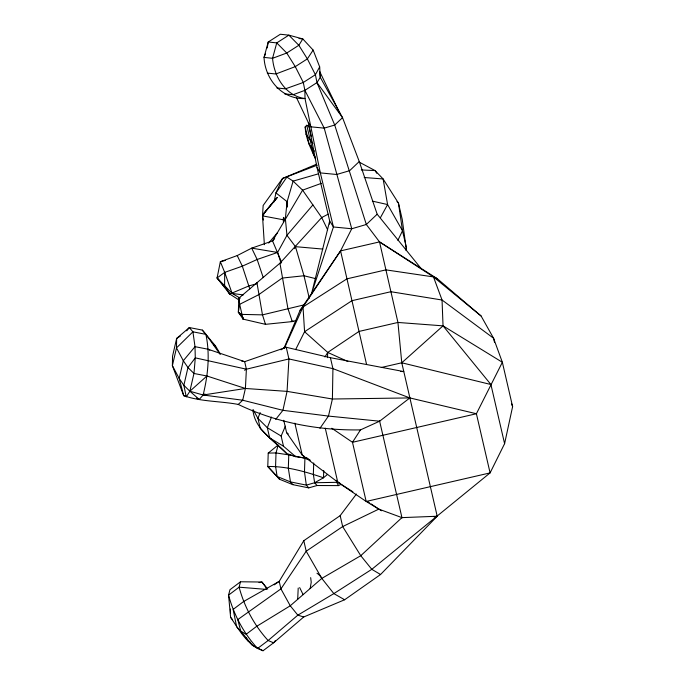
<?xml version="1.0" encoding="UTF-8"?>
<svg xmlns="http://www.w3.org/2000/svg" width="685" height="685" viewBox="0 0 685 685"><rect width="100%" height="100%" fill="white"/><g stroke="black" fill="none" stroke-linecap="round" stroke-linejoin="round"><path stroke-width="1.03" d="M274.676 238.671L272.553 240.932L251.695 248.141L237.233 255.565L220.356 261.713L224.697 272.382L224.603 285.688L229.715 294.036L239.562 300.355M296.254 320.417L292.281 321.59L265.48 324.339L243.081 319.124L238.346 312.172L238.8 298.223L279.934 263.194L321.702 217.539L328.252 214.14M279.531 479.26L277.117 476.486L275.575 466.365L276.021 452.948L278.17 444.967L268.229 453.085L267.775 466.494L279.531 479.26L292.889 484.672L308.738 487.883L317.035 485.519L338.501 485.605L340.394 484.715M268.229 453.085L276.021 452.948L288.77 454.866L288.325 468.283L290.474 481.897L292.889 484.672M303.446 457.015L304.919 458.428L304.474 471.845L306.323 485.117L308.738 487.883M313.721 462.957L313.345 474.311L314.629 482.745L317.035 485.519M323.74 470.569L323.5 477.796L314.629 482.745L306.323 485.117L290.474 481.897L277.117 476.486L267.775 466.494C286.827 466.202 305.587 471.708 323.5 477.796L327.473 474.405M406.428 250.213L402.249 219.465L398.464 203.111L383.112 178.956L375.055 170.565L359.642 162.354M297.692 599.324L298.215 588.03M238.26 404.433L242.695 400.22L245.41 388.472L246.394 369.198L244.673 361.663L207.992 349.204L195.011 346.678L183.297 360.721L179.196 378.471L183.7 395.673C201.056 401.812 220.253 401.025 238.26 404.433C276.312 422.705 318.405 430.574 360.481 429.889L379.627 421.198L409.844 397.925L476.4 413.74L490.092 472.898L371.809 569.321L333.843 593.604L297.847 615.156L268.126 640.518L257.577 648.464C245.444 641.588 238.234 628.573 230.605 617.313L228.559 595.137L229.954 589.725L240.503 581.77L261.961 582.036L267.698 589.117M327.464 357.698L327.738 352.433L304.577 331.703L303.018 306.974L340.565 250.881L351.748 228.756L324.21 128.129L304.885 90.351L303.301 82.465L295.261 66.633L286.741 53.028L276.757 42.898L268.237 41.999L264.033 57.403C265.026 79.203 282.066 99.668 305.005 98.537L320.34 172.903L333.424 226.975L311.615 293.385L329.682 220.947L317.018 167.534L308.31 122.495L296.485 97.638M264.376 244.699L262.509 215.878L263.151 205.483L282.537 178.468L316.444 164.263M329.468 224.106L329.682 220.947L333.424 226.975L351.748 228.756L366.329 224.492L377.17 214.208L359.265 161.54L342.534 117.64L320.28 77.311L319.767 71.685L339.837 113.299M196.672 398.199L199.241 399.449L203.128 395.005C207.992 375.209 210.141 354.47 205.894 334.349L202.306 330.084L189.325 327.558L176.644 338.441L172.543 356.2L172.389 365.67L183.7 395.673L185.695 396.067M318.576 173.785L293.111 181.114L287.109 201.69L285.354 218.635L286.964 235.323L295.475 246.668L303.977 275.764L309.277 298.275M242.113 316.513L238.346 312.172L239.656 304.32L238.8 298.223L239.51 301.306M267.218 47.95L268.237 41.999L280.336 34.25L288.856 35.149L302.804 38.925L313.148 50.099L319.672 66.89L320.28 77.311L316.984 82.602L304.885 90.351L293.06 94.744L284.54 93.854M256.832 283.744L249.066 285.859L229.715 294.036L217.085 277.964L220.356 261.713L225.425 260.403M283.744 420.273L286.604 432.646L302.248 455.105L337.739 482.137L366.175 501.454L490.092 472.898L504.597 443.674L512.611 406.625L502.353 362.279L493.568 338.236L481.118 316.025L437.27 278.684L379.524 241.899L366.329 224.492L334.717 125.055L316.984 82.602L315.4 74.716L307.359 58.884L298.84 45.279L288.856 35.149L276.757 42.898L272.553 58.302C274.086 76.506 285.448 96.003 305.005 98.537L304.885 90.351M315.083 278.495L303.977 275.764L282.211 278.059L258.63 294.747L239.656 304.32L243.081 319.124L243.363 317.951M240.503 581.77L239.108 587.182C244.425 606.936 254.289 625.422 268.126 640.518L273.598 642.804L303.72 616.988L344.632 599.76L380.552 574.518L437.21 516.242L401.77 362.785L397.942 322.455L379.524 241.899L340.565 250.881L300.09 310.305L283.95 348.288M310.151 588.518L311.23 582.224L310.673 577.635M260.154 412.558L257.954 418.381L260.317 428.587L269.676 437.92L286.518 453.384L295.689 456.698L307.334 458.308M271.491 417.088L267.321 427.714L269.676 437.92L283.496 446.235L295.689 456.698M265.566 53.704L264.033 57.403L272.553 58.302L286.741 53.028L298.84 45.279L302.804 38.925L299.011 38.531M294.653 248.629L295.475 246.668L322.841 249.075M283.496 446.235L281.133 436.028L285.371 426.198M284.284 348.434L303.018 306.974L346.935 278.846L385.886 269.873L433.477 276.911L437.27 278.684L435.275 278.101M397.874 240.358L402.497 230.751L398.464 203.111L396.992 201.595M405.58 250.016L406.505 248.098L402.497 230.751L387.59 204.558L383.112 178.956L364.197 177.509M324.947 356.988L327.738 352.433L358.983 331.437L397.942 322.455L443.041 325.854L502.353 362.279L476.4 413.74L352.484 442.296L331.805 428.253M295.637 349.624L304.577 331.703L351.936 300.689L390.887 291.716L442.048 300.013L493.568 338.236L494.519 342.363M319.672 66.89L315.4 74.716L303.301 82.465L285.388 88.853L276.868 87.954M380.56 217.436L387.59 204.558L372.34 201.116M356.423 494.056L340.171 515.634L303.798 540.713L279.206 581.36L274.205 584.844M360.481 429.889L352.484 442.296L366.175 501.454L381.545 510.77M313.148 50.099L307.359 58.884L295.261 66.633L275.841 73.989L267.321 73.098M263.956 213.352L277.228 197.528L263.956 213.352L275.986 198.564L274.06 201.887L275.952 192.887L282.537 178.468L317.249 165.171M319.946 428.313L328.466 416.086L332.405 399.012L332.927 368.641L330.418 357.698L286.253 347.278L244.673 361.663L241.565 360.995M186.722 330.838L189.325 327.558L192.922 331.823L195.011 346.678L195.285 357.861L193.966 373.471L189.865 391.229L186.269 396.915L183.863 385.321L179.196 378.471L172.389 365.67L176.49 347.911L176.644 338.441L180.249 336.155M275.712 419.391L282.922 410.315L287.066 391.375L288.924 358.949L286.253 347.278M275.387 640.552L273.598 642.804L263.04 650.75L257.577 648.464C243.74 633.368 233.876 614.89 228.559 595.137L239.108 587.182L266.482 589.408M263.468 220.039L262.509 215.878L263.871 214.234M268.657 243.081L277.476 232.635M312.899 204.918L286.964 235.323L277.588 252.448L257.149 259.487L242.327 266.174L224.697 272.382L217.085 277.964L224.868 287.306M300.09 310.305L303.018 306.974M315.477 158.766C310.819 148.671 305.724 138.233 305.167 126.956L306.752 125.252L308.944 126.297L311.273 136.366M359.265 161.54L349.615 170.693L336.643 174.487L320.34 172.903L317.018 167.534M434.136 516.944L437.21 516.242L401.932 517.629L360.764 555.698L321.804 578.397L290.252 605.788L256.644 626.355L246.095 634.31L240.718 631.073L236.65 626.843L233.14 609.419L243.697 601.464L279.206 581.36L280.927 588.886L290.252 605.788L297.847 615.156L303.72 616.988M381.288 367.502L401.77 362.785L443.041 325.854L442.048 300.013L433.477 276.911L379.524 241.899M245.41 388.472L206.939 375.996L189.865 391.229L183.863 385.321L187.964 367.562L195.285 357.861L246.394 369.198L288.924 358.949L332.927 368.641L409.844 397.925L332.405 399.012L287.066 391.375L245.41 388.472L203.128 395.005L189.865 391.229L199.241 399.449M281.038 349.838L284.558 347.483M204.926 393.935L203.128 395.005L242.695 400.22L282.922 410.315L328.466 416.086L379.627 421.198M244.596 370.277L246.394 369.198M401.932 517.629L378.814 509.118L342.671 526.568L306.204 551.219L280.927 588.886L237.781 619.6L240.718 631.073L252.2 645.236L263.04 650.75M321.376 183.34L302.59 190.147L272.553 240.932L281.595 262.286M304.337 304.816L262.475 314.869L241.582 314.389L238.346 312.172M258.998 582.61L261.961 582.036L266.91 588.663M291.253 321.291L293.36 321.231M314.629 482.745L336.737 482.326L338.501 485.605M400.631 371.484L403.79 371.57L330.418 357.698M361.295 169.948L375.055 170.565L376.759 173.254M288.77 454.866L306.82 458.625M243.286 294.927L232.112 293.42L217.085 277.964M262.509 215.878L285.559 220.193M206.939 375.996L193.966 373.471L187.964 367.562L183.297 360.721L176.49 347.911L192.922 331.823L205.894 334.349L220.056 354.171M401.77 362.785L490.914 384.516L504.597 443.674M304.919 458.428L308.867 459.524M249.991 641.836L248.133 641.006L245.941 637.538M327.738 352.433L347.86 361.5M207.992 349.204L209.841 350.215M344.632 599.76L333.843 593.604L321.804 578.397A13.734 12.946 67.4 0 0 318.131 574.073L316.975 573.259M213.788 345.009L215.569 346.028L220.322 354.076M240.23 298.206L232.112 293.42L224.697 272.382M380.552 574.518L371.809 569.321L360.764 555.698L342.671 526.568L340.171 515.634M281.133 436.028L267.321 427.714L257.954 418.381L253.167 409.793M304.054 456.261L302.248 455.105L294.85 423.142M305.861 457.409L310.373 460.286M352.861 491.787L337.739 482.137L325.255 428.168M367.614 501.583L369.335 502.747M371.065 503.903L378.814 509.118M286.604 432.646L288.274 433.93M287.426 203.728L287.109 201.69L275.952 192.887L286.887 177.107L293.111 181.114L302.59 190.147L321.702 217.539L327.593 229.732M433.477 276.911L481.118 316.025M286.518 453.384C274.163 439.916 254.76 429.957 252.928 409.955M202.306 330.084L215.569 346.028M443.041 325.854L490.914 384.516M230.605 617.313L232.523 619.677M377.17 214.208L420.83 268.212M305.887 134.063L312.908 143.422M314.304 151.137L309.175 144.304L305.167 126.956M315.357 157.387L313.661 155.127L306.752 125.252M316.984 82.602L342.534 117.64L334.717 125.055L324.21 128.129L311.007 126.845L308.31 122.495M227.394 290.526L229.715 294.036M321.804 578.397L306.204 551.219L303.798 540.713M299.662 587.584L303.121 594.614M237.233 255.565L242.327 266.174L249.768 288.907M511.515 403.619L512.611 406.625M263.245 277.605L257.149 259.487L251.695 248.141L277.588 252.448L281.081 263.151M292.281 321.59L287.94 308.61L279.934 263.194M265.48 324.339L262.475 314.869L256.918 282.545M379.593 421.01L402.009 517.903M242.653 317.275L243.081 319.124M366.561 364.394L340.565 250.881M336.292 480.271L336.737 482.326M286.775 204.952L287.049 206.973M287.109 201.69L287.263 206.913M230.391 608.999L230.494 613.161M283.496 222.317A5.497 0.719 83.2 0 1 283.462 217.65A5.497 0.719 83.2 0 1 284.446 219.448M339.674 482.985L337.739 482.137L339.692 483.011"/></g></svg>
